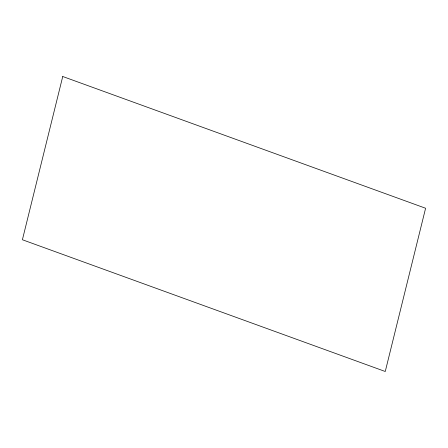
<?xml version="1.0" encoding="UTF-8"?>
<svg xmlns="http://www.w3.org/2000/svg" width="448" height="448" viewBox="0 0 448 448"><rect width="100%" height="100%" fill="white"/><g stroke="black" fill="none" stroke-linecap="round" stroke-linejoin="round"><path stroke-width="0.67" d="M62.742 76.502L22.4 239.753L385.258 371.498L425.6 208.247L62.742 76.502"/></g></svg>
